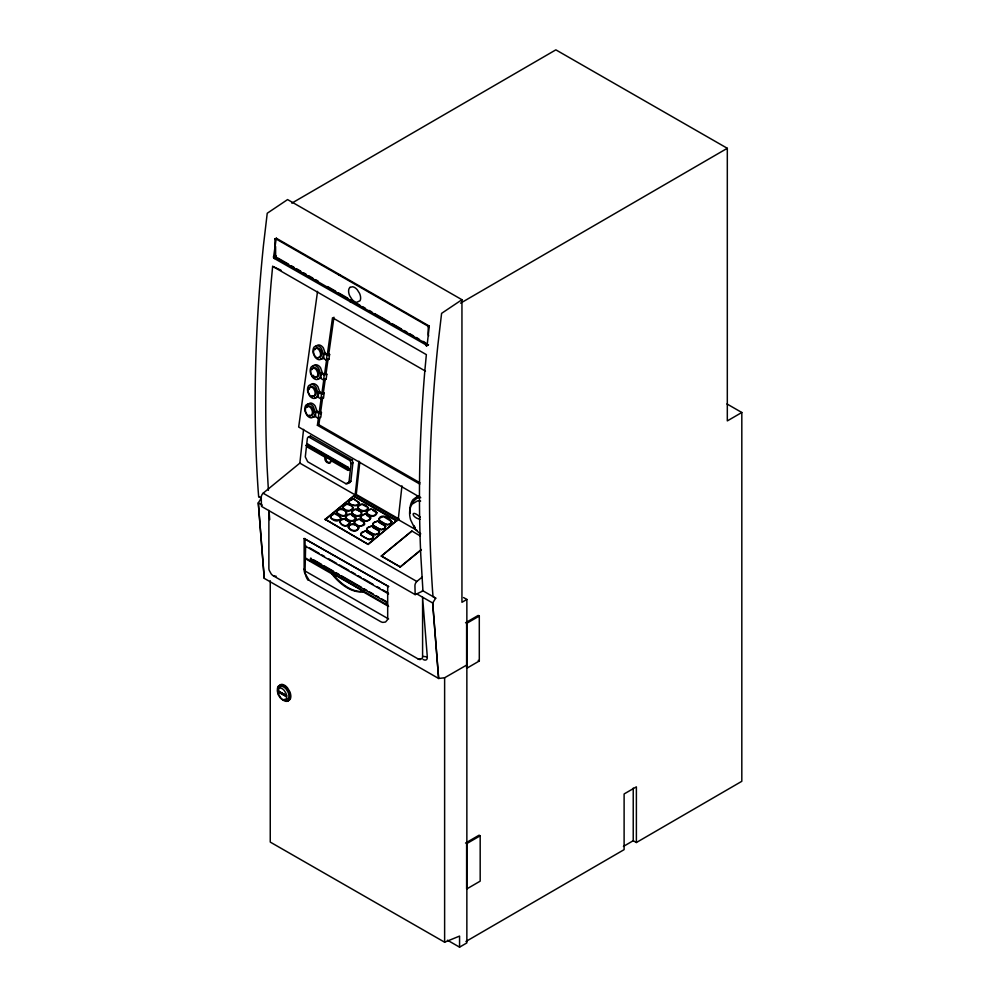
<?xml version="1.0" encoding="UTF-8"?>
<svg xmlns="http://www.w3.org/2000/svg" width="997" height="997" viewBox="0 0 997 997"><rect width="100%" height="100%" fill="white"/><g stroke="black" fill="none" stroke-linecap="round" stroke-linejoin="round"><path stroke-width="1.5" d="M275.882 238.732L274.948 239.268L274.948 255.992L275.882 257.625L428.261 344.887M275.459 238.968L276.518 238.37L428.386 325.558L429.159 327.253L427.09 345.51L274.362 258.497L273.564 257.189L275.646 255.98L275.583 246.496M428.66 335.864C427.352 333.771 428.81 321.981 428.66 327.539M329.633 462.957L330.805 460.527L347.99 470.397L349.124 469.874L348.327 467.419L308.148 444.35L307.163 444.575L307.824 447.329L325.01 457.199L326.505 456.576M325.01 457.199C323.527 461.549 330.468 466.272 331.403 460.29L325.595 456.95L326.655 461.362L329.558 463.032M348.464 469.811L347.592 467.718L307.412 444.65L306.428 444.886L306.204 445.547L349.199 469.512M351.056 463.605L350.196 460.689L308.397 436.773L307.375 438.206L305.294 456.925L307.712 461.773L345.884 483.695L347.579 483.732L349.012 482.025L351.056 463.605L352.901 462.832L352.315 460.165L310.541 436.1L309.282 437.172M281.017 270.237L272.642 266.373L271.084 283.086A1464.431 843.138 -60.1 0 0 267.096 467.269L268.405 490.325M273.564 257.189L276.231 238.271L275.01 238.993M272.642 266.373L426.355 354.62L424.784 371.333A1464.431 843.138 -60.1 0 0 420.796 555.516L422.952 590.959L415.176 594.623L261.463 506.364L261.239 497.515A3.988 2.293 -60.1 0 1 263.121 493.203L299.848 463.131L303.574 429.371M348.015 483.071L349.424 482.972L350.869 481.264L352.901 462.832M358.908 461.137L355.169 494.898L356.253 494.45L399.311 519.175L398.227 519.624L401.953 485.863M356.253 494.45L359.817 462.222M318.205 418.291L318.878 413.419L321.445 412.484L320.76 417.357L318.205 418.291L314.678 416.272A7.44 4.985 69.4 0 0 315.875 411.699L318.878 413.419M320.922 398.9L321.607 394.039L324.175 393.105L323.489 397.977L320.922 398.9L317.407 396.881A7.44 4.985 69.4 0 0 318.604 392.307L321.607 394.039M323.576 380.007L324.262 375.134L326.829 374.199L326.144 379.072L323.576 380.007L320.062 377.988A7.44 4.985 69.4 0 0 321.258 373.414L324.262 375.134M326.355 360.179L327.041 355.318L329.608 354.384L328.923 359.244L326.355 360.179L322.841 358.16A7.44 4.985 69.4 0 0 324.037 353.586L327.041 355.318M419.799 484.068L317.407 425.27L318.479 417.593M319.127 412.982L321.283 397.629M321.931 393.017L323.875 379.196L326.144 379.072M324.524 374.585L326.68 359.219M327.328 354.62L332.5 317.756L425.47 371.133M317.407 425.27L318.866 424.747L319.937 417.07M320.373 413.992L322.741 397.093M323.178 394.027L325.334 378.661M325.982 374.049L328.138 358.696L328.923 359.244M328.561 355.617L333.958 317.22M336.512 512.533C337.896 507.585 344.937 509.218 346.856 512.969C345.51 518.079 337.659 516.209 336.425 512.009C345.436 500.095 352.726 524.011 336.525 512.396M342.669 507.498L342.644 506.513C344.675 502.014 350.844 503.959 352.913 507.411C351.53 512.221 345.012 510.8 342.669 507.361M345.523 517.705L347.442 515.237M348.751 502.525L350.034 500.506L352.701 499.285M348.364 527.55C349.748 522.752 356.253 524.173 358.596 527.612M349.872 522.453C341.335 534.218 333.272 510.938 349.486 521.805C351.38 531.04 332.25 521.942 343.579 519.3M351.679 512.682L353.599 510.202M354.346 522.266C361.737 532.734 371.707 517.007 356.091 519.724C346.944 528.522 374.86 527.276 360.465 520.359M357.761 507.697L357.736 506.713C359.593 501.94 367.706 504.27 368.03 508.595C366.049 513.231 359.02 511.112 357.661 507.174M358.995 502.438C357.611 507.236 351.106 505.815 348.763 502.376M358.608 527.463L358.633 528.447C356.776 533.221 348.663 530.89 348.339 526.566C350.321 521.93 357.362 524.061 358.708 527.986M360.416 517.692L362.335 515.225M360.665 534.616L362.584 532.149M366.497 512.707L368.416 510.24M368.005 507.61C366.622 512.408 360.116 510.987 357.773 507.548M366.572 529.793L367.307 528.285M372.716 524.758L373.451 523.251M376.741 512.62C375.358 517.431 368.853 516.01 366.51 512.57M373.663 536.112C371.47 542.43 363.593 537.458 360.677 534.479M379.57 531.276C377.365 537.595 369.501 532.622 366.584 529.644M385.714 526.254C383.521 532.572 375.645 527.6 372.728 524.621M342.744 507.037L346.62 504.27M357.836 507.236L359.68 505.217M355.705 518.079C353.661 522.478 348.053 520.696 345.535 517.568M358.534 527.924C356.49 532.323 350.882 530.541 348.377 527.413M391.721 521.73C389.017 527.488 380.193 522.602 378.785 518.789C381.353 512.919 391.298 518.041 391.821 522.254L389.977 524.26L387.372 525.02L379.196 520.422L379.545 518.266M422.354 590.473L435.726 598.163L432.673 602.998L438.63 678.471L444.625 677.773L466.858 664.962M354.596 521.743L356.191 520.247M288.407 700.816L289.367 699.782A9.247 5.346 59.9 0 0 289.13 692.217L286.712 688.204A8.823 5.11 59.9 0 0 280.369 684.852L278.138 686.397A9.247 5.346 59.9 0 0 277.689 691.806M317.557 291.373L298.676 427.015L420.759 497.727M414.553 498.949L417.431 496.332M316.037 346.246L318.23 344.974A7.116 4.773 69.4 0 1 323.352 347.903L325.184 353.175L327.352 354.421L329.608 354.384M313.257 366.073L315.451 364.79A7.116 4.773 69.4 0 1 320.56 367.731L322.405 372.99L324.573 374.236L326.829 374.199M322.131 358.422L319.937 359.693A7.116 4.773 69.4 0 1 314.815 356.764L313.282 353.337A7.428 4.985 69.4 0 1 314.18 346.919L316.385 345.647A7.116 4.773 69.4 0 1 321.495 348.576L323.327 353.848A7.44 4.985 69.4 0 1 322.131 358.422L323.988 357.749L321.794 359.02A7.116 4.773 69.4 0 1 320.461 358.957M310.603 384.967L312.796 383.695A7.116 4.773 69.4 0 1 317.906 386.637L319.75 391.896L321.919 393.142L324.175 393.105M319.352 378.237L317.146 379.521A7.116 4.773 69.4 0 1 312.036 376.579L310.491 373.152A7.428 4.985 69.4 0 1 311.4 366.746L313.594 365.463A7.116 4.773 69.4 0 1 318.716 368.404L320.548 373.663A7.44 4.985 69.4 0 1 319.352 378.237L321.208 377.564L319.003 378.835A7.116 4.773 69.4 0 1 317.682 378.773M316.697 397.142L314.491 398.414A7.116 4.773 69.4 0 1 309.382 395.485L307.836 392.058A7.428 4.985 69.4 0 1 308.746 385.64L310.939 384.368A7.116 4.773 69.4 0 1 316.061 387.31L317.893 392.569A7.44 4.985 69.4 0 1 316.697 397.142L318.554 396.47L316.348 397.741A7.116 4.773 69.4 0 1 315.027 397.678M307.3 406.876L308.796 406.016A4.823 3.228 69.4 0 1 312.26 408.01L313.307 410.328A5.035 3.377 69.4 0 1 312.697 414.677L311.201 415.537A4.823 3.228 69.4 0 1 309.394 415.126M313.98 416.522L311.774 417.805A7.116 4.773 69.4 0 1 306.665 414.864L305.119 411.437A7.428 4.985 69.4 0 1 306.017 405.031L308.223 403.76A7.116 4.773 69.4 0 1 313.332 406.689L315.164 411.948A7.44 4.985 69.4 0 1 313.98 416.522L315.825 415.849L313.631 417.132A7.116 4.773 69.4 0 1 312.31 417.058M325.172 519.275L353.686 495.945L396.694 520.646L368.267 544.424L325.172 519.275L368.267 544.424M325.259 519.724L353.686 495.945M368.192 543.976L396.694 520.646M421.357 549.683L400.208 566.994L381.34 556.027L411.898 531.027L419.999 535.813M381.365 556.176L411.898 531.027M400.208 566.994L421.332 549.534M422.03 577.188L416.833 581.463L263.121 493.216M380.081 517.767L383.758 516.695L391.896 521.792M374 522.74L374.635 522.291M367.856 527.774L368.491 527.313M291.809 203.151L555.852 49.85L727.312 148.291L727.312 420.908L741.818 412.484L726.975 403.959M274.948 239.268L276.518 238.37M273.539 256.802L275.583 255.618M273.539 256.989L275.608 255.793M273.614 257.388L275.695 256.167M273.677 257.587L275.783 256.354M273.751 257.774L275.87 256.541M273.851 257.949L275.982 256.715M273.963 258.123L276.518 257.251L274.362 258.497M274.225 258.397L276.381 257.151M339.017 274.985L339.641 274.611M350.296 302.091L351.816 301.219M261.314 498.151L258.659 496.631L258.173 490.524A1464.094 842.939 -60.1 0 1 263.482 245.137L267.233 213.246L287.585 199.587L461.947 299.711L441.596 313.357L437.857 345.261A1464.094 842.939 -60.1 0 0 432.548 590.635L433.034 596.742L435.726 598.163M460.564 303.15L727.312 148.291M428.635 325.782L428.012 326.144L275.471 238.632M428.261 326.443L428.897 326.081M428.374 326.617L429.009 326.256M428.473 326.804L429.109 326.43M428.548 326.991L429.184 326.617M428.61 327.178L429.246 326.817M428.648 327.365L429.283 327.004M426.23 345.685L427.75 344.812M426.355 345.735L428.012 344.9M426.641 345.772L428.548 344.663M388.606 593.913L305.045 545.945L305.643 545.596L305.045 571.007L388.606 618.975M310.379 560.837L310.914 558.27L310.379 560.837L305.643 558.121M305.045 558.47L331.764 573.811L332.886 573.15M331.752 573.811A41.687 24.14 59.9 0 0 362.945 591.72L364.067 591.059M388.194 605.515L310.914 560.538M278.45 691.22L286.451 695.445L286.127 696.554L278.45 692.155L278.45 691.22L286.451 695.445M278.45 692.155L278.761 691.046M463.555 597.552L466.858 599.446L461.947 602.3L461.947 299.711M465.537 622.776L478.224 615.411L479.295 616.034L479.295 660.986L466.621 668.351L466.621 623.387L479.295 616.034M465.537 843.063L479.108 835.187L480.18 835.798L480.18 881.149L466.621 889.025L466.621 843.674L480.18 835.798M623.424 846.416L633.232 840.708L633.232 788.116M465.923 941.48L624.11 849.643L624.11 793.961L636.385 786.832L636.385 842.515L633.232 840.708M636.385 842.515L741.818 781.299L741.818 412.484M447.491 940.221L459.567 947.15L466.858 942.913L466.858 599.446M333.222 514.514C327.352 516.67 333.771 521.693 337.659 520.908C343.703 519.362 339.578 513.281 334.469 513.605C319.376 520.185 353.549 523.363 335.565 514.278L335.466 513.754M308.696 436.86L310.541 436.1M307.412 444.65L308.148 444.35M306.204 445.547L306.939 445.248M307.824 447.329L309.319 446.706L308.821 446.207M330.805 460.527L332.313 459.904L328.823 457.91M350.196 460.689L352.041 459.916M347.592 467.718L348.327 467.419M347.99 470.397L349.498 469.774L334.668 461.162M349.012 482.025L350.869 481.264M345.884 483.695L347.729 482.934M270.249 580.777L270.249 842.091L444.625 942.202L459.567 936.083L459.567 947.15M360.366 504.856L362.272 504.47L366.46 506.763M354.284 509.828L356.191 509.442L360.378 511.748M348.14 514.863C353.623 513.866 346.009 513.467 345.51 516.72C345.834 521.045 353.935 523.375 355.804 518.602L355.393 516.969L350.383 514.103M369.102 509.866C375.283 508.433 364.628 508.981 366.609 513.094C371.183 521.119 383.932 512.097 371.358 509.106M363.02 514.851L365.263 514.091L361.599 515.15L360.515 518.066L366.235 521.356L369.476 520.147L370.759 518.128L366.622 515.324M356.876 519.886L359.119 519.113M375.321 521.917L377.576 521.157L373.364 522.727L373.102 525.407L381.29 529.993L385.066 528.273L385.316 525.593L377.576 521.157M369.177 526.939L371.432 526.179L367.208 527.762L366.958 530.441L375.146 535.028L378.922 533.308L379.172 530.628L371.432 526.179M363.282 531.775L365.525 531.015L361.313 532.597L361.064 535.264L369.239 539.863L373.015 538.131L373.277 535.464L365.525 531.015M323.327 353.848L325.184 353.175M320.548 373.663L322.405 372.99M317.893 392.569L319.75 391.896M315.164 411.948L317.021 411.275L319.19 412.521L321.445 412.484M418.291 496.107L413.057 499.572A22.582 14.718 67.1 0 0 410.004 513.368M419.924 497.279L416.659 498.45L413.992 500.868A20.875 13.609 67.1 0 0 412.646 503.099M316.136 348.19L316.959 347.916A4.823 3.228 69.4 0 1 320.423 349.897L321.458 352.215A5.035 3.377 69.4 0 1 320.847 356.565L319.364 357.425A4.823 3.228 69.4 0 1 318.467 357.387M310.403 387.035L308.908 387.908A5.035 3.377 69.4 0 0 308.297 392.245L309.344 394.575A4.823 3.228 69.4 0 0 312.809 396.557L314.304 395.697A5.035 3.377 69.4 0 0 314.915 391.347L313.868 389.029A4.823 3.228 69.4 0 0 310.403 387.035M304.135 538.517L388.606 586.56L304.135 538.517L304.135 568.988A9.658 5.596 59.9 0 0 304.596 572.677L308.933 579.918A10.955 6.343 59.9 0 0 312.024 582.223L379.795 621.131A10.955 6.343 59.9 0 0 382.885 622.39L385.515 622.028L387.21 620.109A9.658 5.596 59.9 0 0 387.683 616.969L387.683 586.498M268.878 510.514L268.878 568.103A5.882 3.402 59.9 0 0 269.202 570.284L271.196 573.948A6.63 3.838 59.9 0 0 273.564 575.942L276.132 576.241M422.591 656.35L427.302 656.886L422.591 597.203L422.591 656.35A5.882 3.402 59.9 0 1 422.267 658.17L420.273 659.54A6.63 3.838 59.9 0 1 417.905 658.818L273.564 575.954M417.905 658.818L420.46 659.117M353.599 498.911C335.304 504.283 373.015 510.751 353.599 498.911L358.982 502.575M356.527 509.068C342.794 510.04 362.958 522.615 361.537 511.947L356.627 509.592M342.569 506.987C345.136 516.097 360.964 507.71 347.617 504.42L347.517 503.896M351.679 512.533C353.162 516.782 362.534 516.882 361.537 511.947M360.428 517.555C364.391 525.332 377.913 516.957 365.263 514.091M258.659 496.631L261.364 498.039L258.298 502.887L264.255 578.36L438.63 678.471L432.673 602.998L416.609 593.776M277.864 258.024L288.619 264.193M291.298 265.738L293.99 267.283M296.682 268.829L300.708 271.134M303.4 272.68L306.091 274.225M308.771 275.77L312.809 278.088M315.501 279.621L318.18 281.166M327.589 286.575L335.653 291.199M338.344 292.744L347.754 298.14M350.433 299.686L354.471 302.004M357.163 303.549L359.842 305.094M362.534 306.627L365.226 308.173M369.251 310.491L371.943 312.036M374.635 313.581L389.416 322.068M392.095 323.614L401.504 329.01M404.196 330.555L406.888 332.101M409.568 333.634L413.605 335.952M416.297 337.497L418.977 339.042M423.015 341.36L425.707 342.893M322.654 397.491L323.489 397.977M318.866 424.747L419.911 482.76M308.26 445.995L326.754 456.614M420.273 517.169C410.44 508.333 411.175 517.63 420.036 519.263M299.848 463.131L417.12 530.466M353.761 496.381L396.781 521.082M372.704 510.339L376.729 512.77M378.96 522.416L385.702 526.391M351.729 515.337L355.879 518.141M372.816 527.438L379.558 531.426M348.327 521.605L344.488 518.926M366.908 532.273L373.651 536.249M381.34 556.027L400.183 566.844M262.261 505.155L258.298 502.887L264.255 578.36M309.693 547.914L319.127 553.323M321.819 554.88L324.511 556.426M328.561 558.744L336.65 563.392M339.341 564.938L348.776 570.346M351.467 571.904L355.505 574.222M358.21 575.768L360.902 577.313M363.593 578.858L373.028 584.279M377.078 586.597L379.77 588.143M382.462 589.701L387.858 592.791M313.569 559.791L321.557 564.377M324.212 565.897L333.521 571.244M336.188 572.777L338.843 574.297M341.51 575.83L361.45 587.283M364.117 588.816L366.771 590.336M369.438 591.869L373.426 594.15M376.081 595.683L378.748 597.215M381.402 598.736L386.724 601.789M310.379 558.569L386.2 602.101L386.2 604.369M332.362 573.462L363.544 591.358A41.687 24.14 59.9 0 1 332.362 573.462M362.945 591.707L388.606 606.438M478.224 660.375L479.295 660.986M278.761 691.968L286.451 696.38M367.993 507.747L367.619 506.962M349.86 522.59L349.486 521.805M413.867 525.519L415.325 527.949M278.375 693.962L280.793 697.962A8.823 5.11 59.9 0 0 287.136 701.327L290.115 699.358A9.247 5.346 59.9 0 0 289.865 691.781L287.46 687.78A8.823 5.11 59.9 0 0 281.117 684.416L278.873 685.961A9.247 5.346 59.9 0 0 278.151 689.301M304.135 568.988L305.045 571.007M317.021 411.275L315.189 406.016A7.116 4.773 69.4 0 0 310.079 403.075L307.874 404.358A7.428 4.985 69.4 0 0 307.151 405.605M269.003 510.489L269.726 519.674M415.176 594.623L414.939 585.762A3.988 2.293 -60.1 0 1 416.821 581.45M444.625 677.773L444.625 942.202M305.045 538.579L305.045 545.945M286.127 695.632L286.127 696.554M427.277 656.873A6.443 3.39 55.7 0 1 423.027 659.428M287.871 700.903A8.823 5.11 59.9 0 1 286.363 700.841M308.011 580.217A10.606 6.144 59.9 0 1 305.094 571.032M278.599 690.472A7.515 4.349 59.9 0 1 279.135 687.718L280.917 686.397A7.178 4.162 59.9 0 1 286.077 689.014L288.071 692.242A7.515 4.349 59.9 0 1 288.37 698.461L286.588 699.782A7.178 4.162 59.9 0 1 284.045 699.296M420.622 501.067A17.572 11.453 67.1 0 0 417.419 500.93L412.197 504.096A18.37 11.976 67.1 0 0 410.59 519.823L414.64 528.186A17.572 11.453 67.1 0 0 420.746 533.831M312.111 395.747A4.823 3.228 69.4 0 0 313.918 396.158L315.413 395.286A5.035 3.377 69.4 0 0 316.024 390.949L314.977 388.618A4.823 3.228 69.4 0 0 311.513 386.637L310.03 387.497A5.035 3.377 69.4 0 0 309.257 389.403M314.965 349.623A5.035 3.377 69.4 0 1 315.463 348.776M315.675 377.202A4.823 3.228 69.4 0 0 316.572 377.252L318.068 376.392A5.035 3.377 69.4 0 0 318.679 372.043L317.632 369.725A4.823 3.228 69.4 0 0 314.167 367.731L312.684 368.591A5.035 3.377 69.4 0 0 312.186 369.451M314.765 376.841A4.823 3.228 69.4 0 1 313.108 375.258M350.059 287.335L349.187 288.382A8.774 5.085 59.9 0 0 349.635 295.673L351.991 299.412A8.375 4.848 59.9 0 0 356.602 302.378L360.042 300.758A8.774 5.085 59.9 0 0 359.605 293.467L357.238 289.716A8.375 4.848 59.9 0 0 352.639 286.762L350.059 287.335M278.699 688.478L278.026 689.251A6.692 3.876 59.9 0 0 278.288 694.784L280.057 697.651A6.393 3.701 59.9 0 0 284.656 699.981L286.239 698.81A6.692 3.876 59.9 0 0 285.977 693.276L284.195 690.41A6.393 3.701 59.9 0 0 279.609 688.08L278.699 688.478M315.027 348.589L314.354 349.174A5.035 3.377 69.4 0 0 313.743 353.524L314.778 355.842A4.823 3.228 69.4 0 0 318.242 357.836L319.738 356.976A5.035 3.377 69.4 0 0 320.349 352.626L319.302 350.308A4.823 3.228 69.4 0 0 315.837 348.314L315.027 348.589M312.248 368.416L311.562 369.002A5.035 3.377 69.4 0 0 310.952 373.352L311.999 375.67A4.823 3.228 69.4 0 0 315.463 377.651L316.959 376.791A5.035 3.377 69.4 0 0 317.569 372.442L316.523 370.124A4.823 3.228 69.4 0 0 313.058 368.142L312.248 368.416M306.864 406.701L306.191 407.287A5.035 3.377 69.4 0 0 305.581 411.636L306.627 413.954A4.823 3.228 69.4 0 0 310.092 415.948L311.575 415.076A5.035 3.377 69.4 0 0 312.186 410.727L311.151 408.409A4.823 3.228 69.4 0 0 307.687 406.427L306.864 406.701"/></g></svg>
